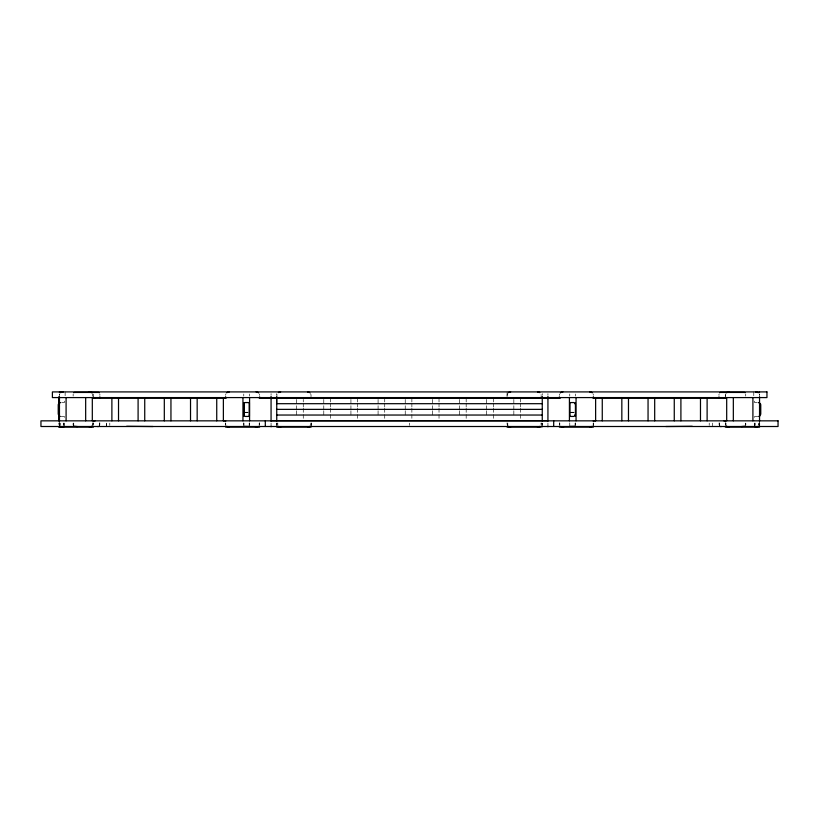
<?xml version="1.0" encoding="UTF-8"?>
<svg xmlns="http://www.w3.org/2000/svg" width="819" height="819" viewBox="0 0 819 819"><rect width="100%" height="100%" fill="white"/><g stroke="black" fill="none" stroke-linecap="round" stroke-linejoin="round"><path stroke-width="0.61" stroke-dasharray="4.09 3.07" d="M593.365 423.587L593.355 423.894A3.43 3.43 0 0 1 593.243 424.559M725.439 394.871L725.409 396.242M61.742 402.508L64.455 402.508L64.455 399.201M757.247 402.508L754.524 402.508L754.524 399.201M243.765 412.254L248.3 412.254M569.758 412.254L574.293 412.254L569.758 412.397M243.765 412.397L249.14 412.326M246.028 412.51L248.3 412.51M570.894 412.51L574.293 412.51M61.22 416.482L64.394 416.482L64.455 419.236M757.77 416.482L754.575 416.482L754.524 420.761M759.735 423.106L759.735 426.504M759.684 423.106L759.684 426.504M759.438 394.144L759.438 395.393M759.541 422.379L759.438 424.856M758.947 423.106L758.885 425.378L758.855 423.106M755.2 423.106L755.261 425.378M754.463 423.106L754.463 426.504M754.412 423.106L754.401 426.504M753.777 391.922L753.777 395.659M745.822 423.403L745.822 424.959M745.72 394.093L745.72 396.079M745.464 423.106L745.454 426.504M726.003 423.106L726.003 426.504M725.532 396.437L725.532 395.382A3.46 3.46 0 0 1 725.972 393.693M725.532 422.921L725.532 423.873A3.46 3.46 0 0 0 725.654 424.549M725.276 422.768L725.317 424.129A3.471 3.471 0 0 0 725.716 425.307M719.635 423.106L719.635 426.504M719.491 423.106L719.491 426.504M718.99 394.154L718.99 395.342M719.082 422.799L719.082 424.703M712.356 423.106L712.356 426.504M709.213 423.106L709.213 425.378M593.365 422.942L593.253 426.504M593.191 423.106L593.191 425.378M575.429 394.021L575.429 396.038M575.429 422.87L575.429 425.245M575.081 423.106L575.071 426.504M569.758 394.021L569.758 396.038M569.758 422.87L569.799 426.504M559.817 423.106L559.797 426.504M559.357 422.717L559.357 423.618A3.46 3.46 0 0 0 559.602 424.897M547.931 393.663L547.931 394.932M547.931 423.106L547.931 426.504M542.68 423.106L542.68 426.504M542.26 393.663L542.26 394.932M542.26 423.474L542.26 424.764M541.236 423.106L541.236 426.504M541.083 422.932L541.083 423.566A3.44 3.44 0 0 1 541.011 424.365M520.485 398.167L520.485 401.945M520.485 403.204L520.485 406.982M520.485 408.241L520.485 413.288M520.485 414.547L520.485 418.325M513.841 399.426L513.841 404.463M513.841 405.722L513.841 409.5M513.841 410.759L513.841 415.806M507.78 423.106L507.78 426.504M507.094 391.912L507.094 396.161M507.063 422.839L507.063 423.515A3.471 3.471 0 0 0 507.555 425.399M493.335 398.167L493.335 401.945M493.335 403.204L493.335 406.982M493.335 408.241L493.335 413.288M493.335 414.547L493.335 418.325M486.691 399.426L486.691 404.463M486.691 405.722L486.691 409.5M486.691 410.759L486.691 415.806M466.175 398.167L466.175 401.945M466.175 403.204L466.175 406.982M466.175 408.241L466.175 413.288M466.175 414.547L466.175 418.325M459.541 399.426L459.541 404.463M459.541 405.722L459.541 409.5M459.541 410.759L459.541 415.806M439.025 398.167L439.025 401.945M439.025 403.204L439.025 406.982M439.025 408.241L439.025 413.288M439.025 414.547L439.025 418.325M432.391 399.426L432.391 404.463M432.391 405.722L432.391 409.5M432.391 410.759L432.391 415.806M411.875 398.167L411.875 401.945M411.875 403.204L411.875 406.982M411.875 408.241L411.875 413.288M411.875 414.547L411.875 418.325M409.5 423.106L409.5 425.378M405.231 399.426L405.231 404.463M405.231 405.722L405.231 409.5M405.231 410.759L405.231 415.806M384.725 398.167L384.725 401.945M384.725 403.204L384.725 406.982M384.725 408.241L384.725 413.288M384.725 414.547L384.725 418.325M378.081 399.426L378.081 404.463M378.081 405.722L378.081 409.5M378.081 410.759L378.081 415.806M357.565 398.167L357.565 401.945M357.565 403.204L357.565 406.982M357.565 408.241L357.565 413.288M357.565 414.547L357.565 418.325M350.931 399.426L350.931 404.463M350.931 405.722L350.931 409.5M350.931 410.759L350.931 415.806M330.415 398.167L330.415 401.945M330.415 403.204L330.415 406.982M330.415 408.241L330.415 413.288M330.415 414.547L330.415 418.325M323.781 399.426L323.781 404.463M323.781 405.722L323.781 409.5M323.781 410.759L323.781 415.806M311.2 423.106L311.22 426.504M311.025 396.161L311.025 395.485A3.471 3.471 0 0 0 310.534 393.601M311.066 422.839L311.148 425.378M303.265 399.426L303.265 401.945M303.265 403.204L303.265 406.982M303.265 408.241L303.265 413.288M303.265 414.547L303.265 418.325M296.621 399.426L296.621 404.463M296.621 405.722L296.621 409.5M296.621 410.759L296.621 415.806M277.825 423.106L277.764 426.504M277.047 422.932L277.047 423.566A3.45 3.45 0 0 0 277.129 424.365M276.74 393.663L276.74 394.932M276.74 423.474L276.74 424.764M276.32 423.106L276.32 426.504M271.069 393.663L271.069 394.932M271.069 423.106L271.069 426.504M259.643 422.717L259.643 423.618A3.46 3.46 0 0 1 259.398 424.897M259.183 423.106L259.203 426.504M249.426 394.021L249.426 396.038M249.426 422.87L249.426 425.245M249.201 423.106L249.201 426.504M243.919 423.106L243.929 426.504M243.765 394.021L243.765 396.038M243.765 422.87L243.765 425.245M225.747 423.106L225.747 426.504M225.635 422.942L225.645 423.894A3.43 3.43 0 0 0 225.757 424.559M109.787 423.106L109.787 425.378M106.644 423.106L106.644 426.504M106.48 423.761L106.48 426.126M99.877 394.093L99.877 395.301M99.826 422.799L99.826 424.703M99.498 423.106L99.498 426.504M99.365 423.106L99.365 426.504M93.468 396.437L93.468 395.382A3.46 3.46 0 0 0 93.243 394.134M93.468 422.921L93.468 423.873A3.46 3.46 0 0 1 93.346 424.549M92.997 423.106L92.997 426.504M92.844 422.768L92.813 424.129A3.471 3.471 0 0 1 92.414 425.307M92.721 396.242L92.68 394.871A3.471 3.471 0 0 0 92.281 393.693M73.741 423.106L73.741 426.504M73.536 423.106L73.536 426.504M73.147 394.154L73.147 396.109M73.086 423.403L73.086 424.959M65.131 391.922L65.131 395.659M64.588 423.106L64.599 426.504M63.831 423.106L63.8 425.378M63.708 423.106L63.739 425.378M60.115 423.106L60.053 425.378M59.838 423.106L59.869 425.378M59.767 423.106L59.807 426.504M59.459 394.144L59.459 395.393M59.459 422.379L59.316 426.504M59.265 423.106L59.265 426.504M58.835 423.003L58.835 423.597A3.44 3.44 0 0 0 58.937 424.467M559.357 395.372A3.46 3.46 0 0 1 559.623 394.031M593.028 393.867A3.43 3.43 0 0 1 593.365 395.239M759.408 394.42A3.43 3.43 0 0 1 759.53 395.127M759.541 423.628A3.43 3.43 0 0 1 759.295 424.907M259.377 394.031A3.46 3.46 0 0 1 259.643 395.372M225.635 395.239A3.43 3.43 0 0 1 225.972 393.867M59.47 395.127A3.43 3.43 0 0 1 59.592 394.42M59.705 424.907A3.43 3.43 0 0 1 59.459 423.628M759.305 423.597A3.44 3.44 0 0 1 759.203 424.467M311.066 423.515A3.471 3.471 0 0 1 310.575 425.399M541.062 394.635A3.44 3.44 0 0 1 541.134 395.434M507.094 395.485A3.471 3.471 0 0 1 507.585 393.601M276.996 395.434A3.45 3.45 0 0 1 277.068 394.635M759.233 426.504L759.305 423.003L759.193 426.504"/><path stroke-width="1.23" d="M574.887 414.803L574.887 415.151A1.362 1.362 0 0 1 573.515 416.441L570.7 416.441A1.085 1.085 0 0 1 569.614 415.387L569.614 403.675A1.085 1.085 0 0 1 570.618 402.559L573.791 402.559A1.218 1.218 0 0 1 574.877 403.613L574.887 403.839M547.931 398.679L547.983 398.157L559.275 398.095L559.357 396.857M225.471 398.157L225.635 396.754M745.29 426.208L741.4 426.556M758.701 416.462L759.807 416.052L760.769 414.117L760.759 404.74L760.37 403.572L758.384 402.508M506.183 398.157L507.094 397.901L507.094 397.102M60.616 402.508L58.63 403.572L58.231 404.74L58.231 414.117L59.193 416.052L60.299 416.462M89.384 427.088L90.581 426.873A3.471 3.471 0 0 0 91.636 426.249M727.671 392.127L728.879 391.912A3.471 3.471 0 0 0 726.617 392.751M510.636 391.912L509.469 392.096A3.471 3.471 0 0 0 508.394 392.68M307.534 427.088L308.702 426.904A3.471 3.471 0 0 0 309.777 426.32M537.448 427.088L538.626 426.945A3.44 3.44 0 0 0 539.721 426.392M62.5 391.912L61.241 392.035A3.44 3.44 0 0 0 60.135 392.547M755.476 427.088L756.736 426.975A3.44 3.44 0 0 0 757.851 426.453M562.888 391.912L562.254 391.963A3.46 3.46 0 0 0 560.401 392.895M89.926 427.078L90.52 427.047A3.46 3.46 0 0 0 92.312 426.208M589.844 427.078L590.438 427.047A3.43 3.43 0 0 0 592.209 426.218M97.471 426.556L98.884 426.474M229.34 391.912L228.675 391.943A3.43 3.43 0 0 0 226.791 392.782M63.38 391.912L62.602 391.922A3.43 3.43 0 0 0 60.698 392.711M723.679 398.157L725.532 398.126L725.532 396.969M95.199 420.843L93.468 420.864L93.468 421.447M595.085 420.843L593.365 420.864L593.365 421.457M665.837 426.515L692.28 426.289M255.405 427.078L256.316 427.078A3.46 3.46 0 0 0 258.2 426.433M755.333 427.078L756.234 427.078A3.43 3.43 0 0 0 758.107 426.433M259.643 396.857L259.725 398.095L271.017 398.157L547.931 398.106M93.468 396.969L93.468 398.126L226.157 398.157M259.203 398.157L560.329 398.157M592.966 398.147L725.532 398.157M542.26 403.695L276.627 403.695L276.627 398.034M276.74 409.367L542.26 409.367M276.74 415.038L542.26 415.038M271.069 420.71L547.931 420.71M243.765 426.371L249.426 426.433M569.758 426.371L575.429 426.289M58.692 427.088L93.468 427.078M225.635 427.078L259.643 427.078M277.047 427.088L311.066 427.088M507.063 427.088L541.083 427.088M559.357 427.078L593.365 427.078M725.276 427.088L759.541 427.078L759.438 426.32M563.595 427.078L562.684 427.078A3.46 3.46 0 0 1 560.8 426.433M60.278 426.453A3.44 3.44 0 0 0 61.384 426.975L63.667 427.078M77.529 426.556L73.618 426.208M126.628 426.289L153.061 426.515M93.468 398.126L95.321 398.157M723.801 420.843L725.532 420.864L725.532 421.447M223.915 420.843L225.635 420.864L225.635 421.457M589.66 391.912L590.325 391.943A3.43 3.43 0 0 1 592.209 392.782M720.024 426.474L721.437 426.556M729.074 427.078L728.48 427.047A3.46 3.46 0 0 1 726.688 426.208M229.156 427.078L228.562 427.047A3.43 3.43 0 0 1 226.791 426.218M256.112 391.912L256.746 391.963A3.46 3.46 0 0 1 258.599 392.895M537.499 391.912L538.677 392.055A3.44 3.44 0 0 1 539.772 392.608M307.494 391.912L308.661 392.096A3.471 3.471 0 0 1 309.736 392.68M510.595 427.088L509.428 426.904A3.471 3.471 0 0 1 508.353 426.32M728.746 427.088L727.538 426.873A3.471 3.471 0 0 1 726.484 426.249M89.251 391.912L90.448 392.127A3.471 3.471 0 0 1 91.513 392.751M311.937 398.157L311.025 397.901L311.025 397.102M593.529 398.157L593.365 396.754M541.359 398.157L541.134 397.01M271.017 398.157L271.069 398.679M759.438 391.922L759.438 392.68M759.541 396.672L759.541 421.386M752.907 398.157L752.907 420.843M733.333 398.157L733.333 420.843M726.688 398.157L726.688 420.843M718.99 396.867L718.99 398.157M707.114 398.157L707.114 420.843M700.48 398.157L700.48 420.843M680.906 398.157L680.906 420.843M674.262 398.157L674.262 420.843M654.688 398.157L654.688 420.843M648.054 398.157L648.054 420.843M628.48 398.157L628.48 420.843M621.836 398.157L621.836 420.843M602.262 398.157L602.262 420.843M595.628 398.157L595.628 420.843M576.054 398.157L576.054 420.843M575.429 402.764L575.429 416.103M569.758 402.764L569.758 416.103M569.42 398.157L569.42 420.843M553.695 420.843L553.695 426.504M547.931 396.263L547.931 421.181M547.931 426.187L547.931 426.791M542.26 396.263L542.26 420.843M542.26 426.187L542.26 426.791M276.74 396.263L276.74 420.843M276.74 426.187L276.74 426.791M271.069 396.263L271.069 421.181M271.069 426.187L271.069 426.791M265.305 420.843L265.305 426.504M249.58 398.157L249.58 420.843M249.426 402.764L249.426 416.103M243.765 402.764L243.765 416.103M242.946 398.157L242.946 420.843M223.372 398.157L223.372 420.843M216.738 398.157L216.738 420.843M197.164 398.157L197.164 420.843M190.52 398.157L190.52 420.843M170.946 398.157L170.946 420.843M164.312 398.157L164.312 420.843M144.738 398.157L144.738 420.843M138.094 398.157L138.094 420.843M118.52 398.157L118.52 420.843M111.886 398.157L111.886 420.843M99.877 396.846L99.877 398.157M92.312 398.157L92.312 420.843M85.667 398.157L85.667 420.843M66.093 398.157L66.093 420.843M59.459 391.922L59.459 392.68M59.459 396.672L59.459 421.386M59.459 426.32L59.459 427.068M58.692 396.898L58.692 404.494M58.692 414.557L58.692 420.853M73.72 392.751A1.474 1.474 0 0 1 74.509 392.455L98.577 392.444A1.403 1.403 0 0 1 99.324 392.731M745.177 392.731A1.403 1.403 0 0 0 744.43 392.444L720.351 392.444A1.474 1.474 0 0 0 719.573 392.751M758.302 392.711A3.43 3.43 0 0 0 756.398 391.922L755.62 391.912L756.879 392.035A3.45 3.45 0 0 1 757.995 392.547M90.008 391.922A3.46 3.46 0 0 1 91.974 392.526M62.766 427.078A3.43 3.43 0 0 1 60.893 426.433M280.682 427.088A3.45 3.45 0 0 1 278.419 426.392M278.358 392.608A3.45 3.45 0 0 1 280.62 391.922M249.385 414.977L249.385 415.387A1.085 1.085 0 0 1 248.3 416.441L245.485 416.441A1.362 1.362 0 0 1 244.113 415.151L244.123 403.613A1.218 1.218 0 0 1 245.209 402.559L248.382 402.559A1.085 1.085 0 0 1 249.385 403.675L249.385 414.977M766.953 391.912L52.396 391.912L52.396 397.584L766.953 397.584L766.953 391.912M778.05 420.843L40.95 420.843L40.95 426.504L778.05 426.504L778.05 420.843"/></g></svg>
